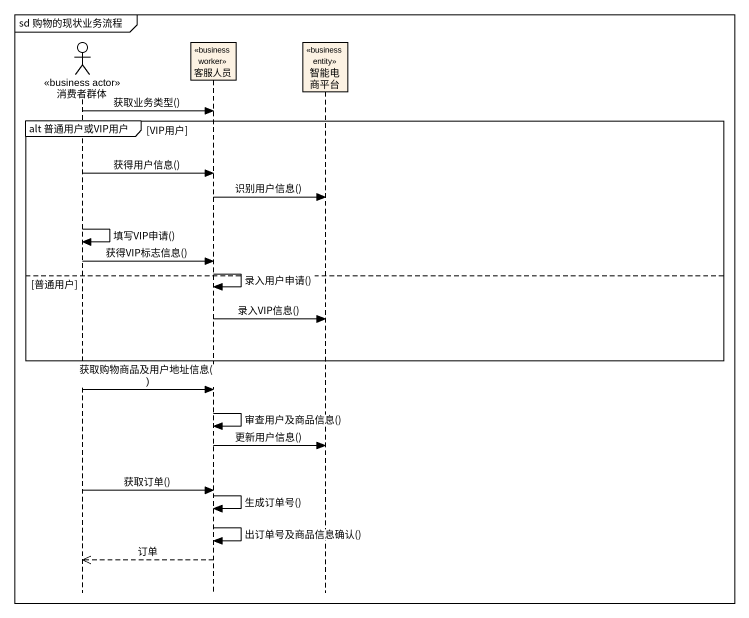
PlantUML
@startuml
mainframe sd 购物的现状业务流程
hide footbox
actor 消费者群体 <<business actor>>
participant 客服人员 <<business worker>>
participant 智能电商平台 <<business entity>>

消费者群体 -> 客服人员 : 获取业务类型()
group alt 普通用户或VIP用户 [VIP用户]
  消费者群体 -> 客服人员 : 获得用户信息()
  客服人员 -> 智能电商平台 : 识别用户信息()
  消费者群体 -> 消费者群体 : 填写VIP申请()
  消费者群体 -> 客服人员 : 获得VIP标志信息()
  客服人员 -> 客服人员 : 录入用户申请()
else 普通用户
  客服人员 -> 智能电商平台 : 录入VIP信息()
end
消费者群体 -> 客服人员 : 获取购物商品及用户地址信息()
客服人员 -> 客服人员 : 审查用户及商品信息()
客服人员 -> 智能电商平台 : 更新用户信息()
消费者群体 -> 客服人员 : 获取订单()
客服人员 -> 客服人员 : 生成订单号()
客服人员 -> 客服人员 : 出订单号及商品信息确认()
客服人员 -->> 消费者群体 : 订单
@enduml
